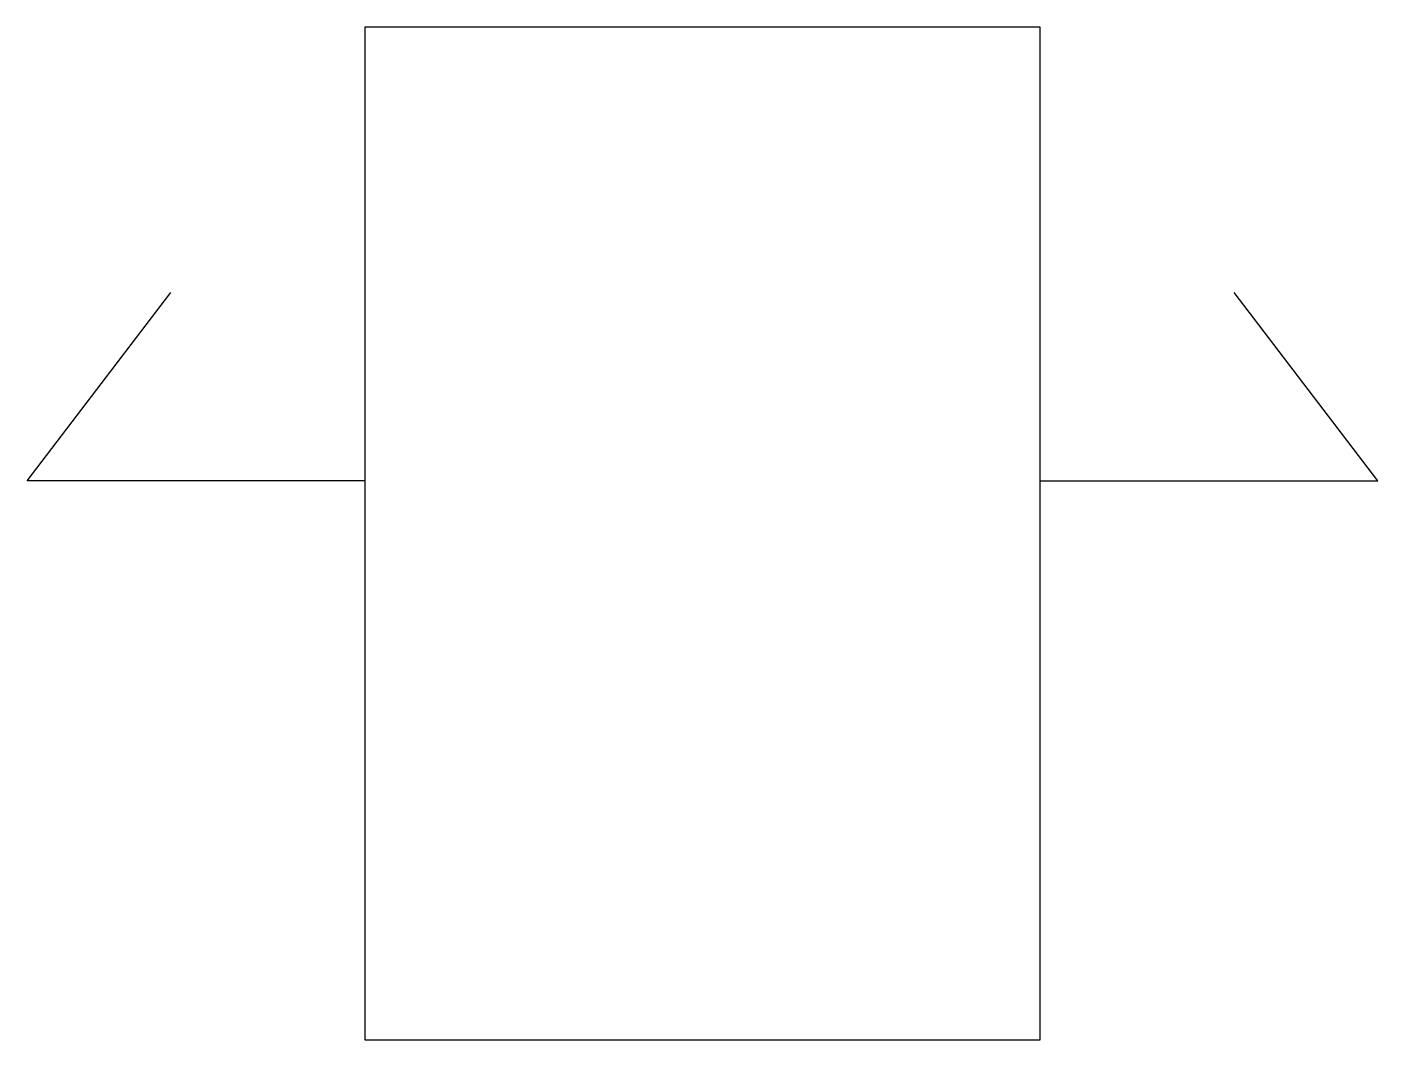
# Model space of a CAD drawing. Header units: metres. Extents: x -2 to 2, y 0 to 3.
import ezdxf

# ---------------------------------------------------------------- set-up
doc = ezdxf.new("R2010")
doc.units = ezdxf.units.M

msp = doc.modelspace()

# ---------------------------------------------------------------- linework, layer by layer
for p, q in [((-2, 1.6561), (-1.5739, 2.2138)), ((2, 1.6561), (1.5739, 2.2138)), ((-1, 1.6561), (-2, 1.6561)), ((1, 1.6561), (2, 1.6561))]:
    msp.add_line(p, q)
msp.add_lwpolyline([(-1, 0), (1, 0), (1, 3), (-1, 3)], close=True)

doc.saveas('drawing.dxf')
